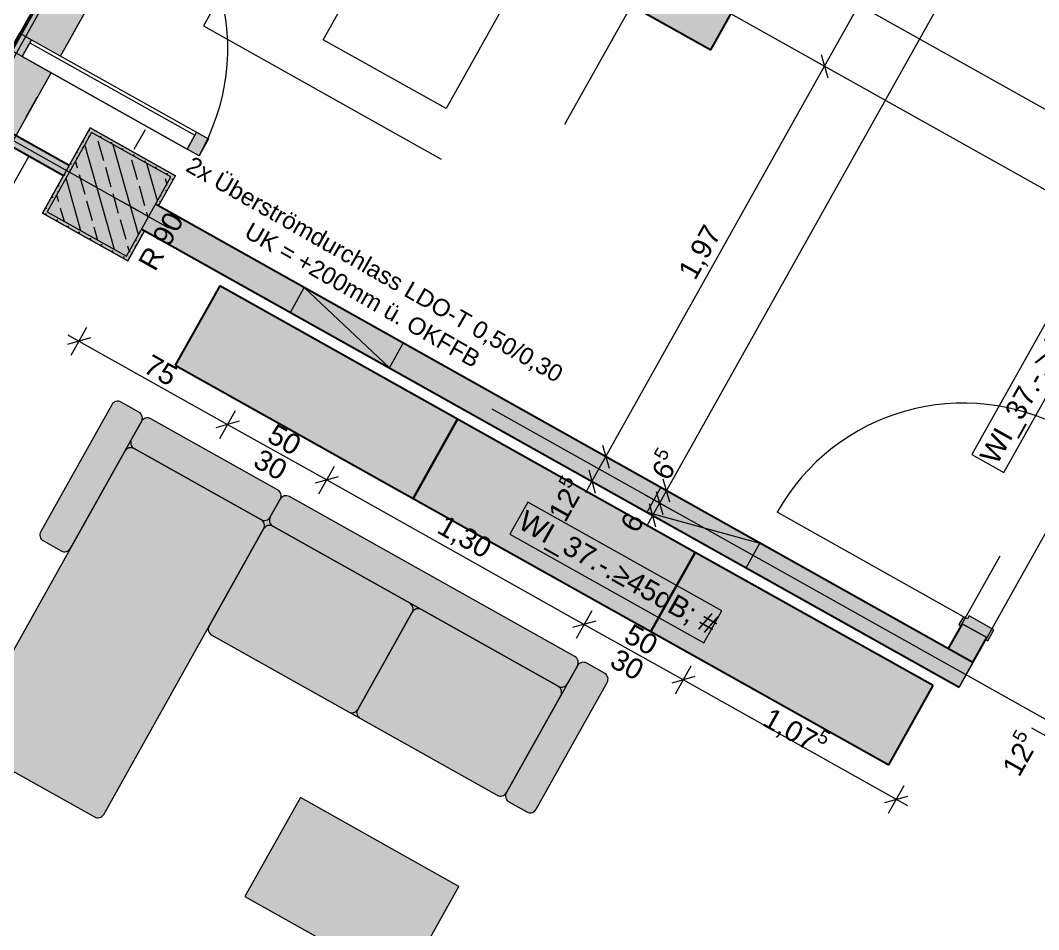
# Model space of a CAD drawing. Header units: metres. Extents: x -36 to 59, y 39 to 183.
# Drawn here: x -14.65 to -10.167, y 129.098 to 133.099 of the extents above; entities that cross this region are included whole.
import ezdxf

# ---------------------------------------------------------------- set-up
doc = ezdxf.new("R2010")
doc.units = ezdxf.units.M
doc.header["$MEASUREMENT"] = 0
for name, pattern in [('Achse', [0.0023, 0.0015, -0.0008]), ('Punktlinie', [0.0035, 0, -0.0035]), ('Strichlinie-über-Schnitt', [0.0023, 0.0008, -0.0015]), ('Strichlinie_ eng', [0.0023, 0.0015, -0.0008]), ('Strichpunktlinie', [0.006703, 0.003528, -0.001764, 0, -0.001411]), ('Wipeout_Contour', [1, 0, -1])]:
    doc.linetypes.add(name, pattern=pattern)
for name, color, linetype in [('00  Raster', 7, 'Continuous'), ('00  Raster Ausbau', 7, 'Continuous'), ('10  Decken', 7, 'Continuous'), ('10  Fassade', 7, 'Continuous'), ('10  Fassade_Deckschraffur', 7, 'Continuous'), ('10  Fassade_Schnittschraffur', 7, 'Continuous'), ('10  Stützen', 7, 'Continuous'), ('10  Stützen_Schnittschraffur', 7, 'Continuous'), ('10  Wand Massiv_Deckschraffur', 7, 'Continuous'), ('10  Wand Massiv_Fenster', 7, 'Continuous'), ('20  Möbel', 7, 'Continuous'), ('20  Möbel_Deckschraffur', 7, 'Continuous'), ('20 Wand Leichtbau MIETERAUSBAU_Fenster', 7, 'Continuous'), ('40  Bemaßung 1_ 50 AUSBAU', 7, 'Continuous'), ('40  Text Brandschutz', 7, 'Continuous'), ('40 Text Ausbau 1_50', 7, 'Continuous'), ('50  NUF - Raumstempel', 7, 'Continuous'), ('Neubau_20  Boden Aufbauten', 7, 'Continuous'), ('Neubau_20  Decke Abhangdecke', 7, 'Continuous'), ('Neubau_20  Möbel', 7, 'Continuous'), ('Neubau_20 Wand Leichtbau MIETERAUSBAU', 7, 'Continuous'), ('Neubau_20 Wand Leichtbau MIETERAUSBAU_Fenster', 7, 'Continuous'), ('Neubau_20 Wand Leichtbau MIETERAUSBAU_Schnittschraffur', 7, 'Continuous'), ('Neubau_20 Wand Leichtbau MIETERAUSBAU_Tür', 7, 'Continuous')]:
    doc.layers.add(name, color=color, linetype=linetype)
doc.styles.add('ERSTELLTER_STIL_1', font='')
doc.styles.get('ERSTELLTER_STIL_1').set_extended_font_data('Arial')

msp = doc.modelspace()

# ---------------------------------------------------------------- linework, layer by layer
at = {"layer": 'Neubau_20  Boden Aufbauten', "color": 7, "linetype": 'Continuous', "lineweight": 13, "ltscale": 1000, "flags": 128}
msp.add_lwpolyline([(-5.8407, 133.7342), (-11.8253, 137.0874), (-11.8069, 137.1201), (-12.0559, 137.2596), (-18.6544, 125.4821), (-16.3427, 124.1868), (-16.6653, 123.611), (-16.8022, 123.6878), (-20.9522, 116.2812), (-16.9374, 114.0317)], dxfattribs=at)

# ---------------------------------------------------------------- next in the draw order: wipeouts: each hides what was drawn before it
at = {"color": 254, "linetype": 'Wipeout_Contour', "lineweight": 0, "ltscale": 578.896248}
msp.add_wipeout([(1.5068, 161.8649), (-18.3925, 126.3498), (-18.2219, 126.2542), (1.6769, 161.7686)], dxfattribs=at).dxf.layer = '10  Fassade_Deckschraffur'

# ---------------------------------------------------------------- next in the draw order: wipeouts: each hides what was drawn before it
at = {"color": 254, "linetype": 'Wipeout_Contour', "lineweight": 0, "ltscale": 579.75037}
msp.add_wipeout([(1.2236, 162.0253), (-18.6764, 126.5088), (-18.6188, 126.4766), (1.2811, 161.9927)], dxfattribs=at).dxf.layer = '10  Fassade_Deckschraffur'

# ---------------------------------------------------------------- next in the draw order: wipeouts: each hides what was drawn before it
at = {"color": 254, "linetype": 'Wipeout_Contour', "lineweight": 0, "ltscale": 579.478914}
msp.add_wipeout([(-18.4602, 126.3877), (1.4393, 161.9032), (1.2811, 161.9927), (-18.6188, 126.4766)], dxfattribs=at).dxf.layer = '10  Fassade_Deckschraffur'

# ---------------------------------------------------------------- next in the draw order: wipeouts: each hides what was drawn before it
at = {"color": 254, "linetype": 'Wipeout_Contour', "lineweight": 0, "ltscale": 579.276268}
msp.add_wipeout([(1.4393, 161.9032), (-18.4602, 126.3877), (-18.4575, 126.3862), (1.4419, 161.9017)], dxfattribs=at).dxf.layer = '10  Fassade_Deckschraffur'

# ---------------------------------------------------------------- next in the draw order: wipeouts: each hides what was drawn before it
at = {"color": 254, "linetype": 'Wipeout_Contour', "lineweight": 0, "ltscale": 579.199343}
msp.add_wipeout([(1.4446, 161.9001), (-18.4548, 126.3847), (-18.4016, 126.3549), (1.4977, 161.8701)], dxfattribs=at).dxf.layer = '10  Fassade_Deckschraffur'

# ---------------------------------------------------------------- next in the draw order: wipeouts: each hides what was drawn before it
at = {"color": 254, "linetype": 'Wipeout_Contour', "lineweight": 0, "ltscale": 579.127053}
msp.add_wipeout([(-18.3972, 126.3524), (1.5021, 161.8676), (1.4977, 161.8701), (-18.4016, 126.3549)], dxfattribs=at).dxf.layer = '10  Fassade_Deckschraffur'

# ---------------------------------------------------------------- next in the draw order: wipeouts: each hides what was drawn before it
at = {"color": 254, "linetype": 'Wipeout_Contour', "lineweight": 0, "ltscale": 579.115676}
msp.add_wipeout([(1.5021, 161.8676), (-18.3972, 126.3524), (-18.3925, 126.3498), (1.5068, 161.8649)], dxfattribs=at).dxf.layer = '10  Fassade_Deckschraffur'

# ---------------------------------------------------------------- next in the draw order: hatches: boundary and pattern name
at = {"layer": '10  Wand Massiv_Deckschraffur', "linetype": 'Continuous', "lineweight": 0, "true_color": 0xffffff}
msp.add_hatch(color=7, dxfattribs=at).paths.add_polyline_path([(-18.2218, 126.2542), (1.677, 161.7686), (1.3506, 161.9533), (-18.549, 126.4375)])
at = {"layer": '20  Möbel', "linetype": 'Continuous', "lineweight": 0, "true_color": 0xffffff}
for points in [[(-14.5604, 130.8493, 0.414214), (-14.5489, 130.8085), (-14.4704, 130.7645, 0.414214), (-14.4295, 130.776), (-14.1167, 131.3344, 0.414214), (-14.1282, 131.3752), (-14.2067, 131.4192, 0.414214), (-14.2476, 131.4077)], [(-14.1754, 131.2297), (-13.5647, 130.8875), (-13.506, 130.9922, 0.414214), (-13.5175, 131.033), (-14.0759, 131.3459, 0.414214), (-14.1167, 131.3344)], [(-14.8939, 129.9473, 0.414214), (-14.8824, 129.9064), (-14.3241, 129.5936, 0.414214), (-14.2832, 129.6051), (-13.5647, 130.8875), (-14.1754, 131.2297)], [(-13.5647, 130.8875), (-12.2561, 130.1543), (-12.1974, 130.259, 0.414214), (-12.2089, 130.2998), (-13.4652, 131.0037, 0.414214), (-13.506, 130.9922)], [(-13.8189, 130.4339, 0.414214), (-13.8074, 130.393), (-12.5511, 129.6892, 0.414214), (-12.5103, 129.7007), (-12.2561, 130.1543), (-13.5647, 130.8875)], [(-12.5103, 129.7007, 0.414214), (-12.4988, 129.6598), (-12.4203, 129.6158, 0.414214), (-12.3794, 129.6273), (-12.0666, 130.1857, 0.414214), (-12.0781, 130.2265), (-12.1566, 130.2705, 0.414214), (-12.1974, 130.259)]]:
    msp.add_hatch(color=7, dxfattribs=at).paths.add_polyline_path(points)
at = {"layer": '20  Möbel_Deckschraffur', "linetype": 'Continuous', "lineweight": 0, "true_color": 0xffffff}
for points in [[(-11.6107, 132.9696), (-10.8286, 134.3654), (-11.1776, 134.5609), (-11.9597, 133.1651)], [(-13.9678, 131.5822), (-12.921, 130.9956), (-12.7254, 131.3446), (-13.7723, 131.9311)], [(-12.921, 130.9956), (-11.8741, 130.4091), (-11.6786, 130.758), (-12.7254, 131.3446)], [(-11.8741, 130.4091), (-10.8272, 129.8225), (-10.6317, 130.1715), (-11.6786, 130.758)], [(-12.7189, 129.2883), (-13.4168, 129.6794), (-13.6612, 129.2432), (-12.9633, 128.8521)]]:
    msp.add_hatch(color=7, dxfattribs=at).paths.add_polyline_path(points)
at = {"layer": 'Neubau_20 Wand Leichtbau MIETERAUSBAU_Schnittschraffur', "linetype": 'Continuous', "lineweight": 18}
for points in [[(-14.1159, 132.1809), (-10.5172, 130.1646), (-10.4561, 130.2737), (-14.0548, 132.29)], [(-10.5651, 130.3348), (-10.4561, 130.2737), (-10.395, 130.3827), (-10.504, 130.4438)]]:
    msp.add_hatch(color=9, dxfattribs=at).paths.add_polyline_path(points)
at = {"layer": 'Neubau_20 Wand Leichtbau MIETERAUSBAU_Schnittschraffur', "linetype": 'Continuous', "lineweight": 0, "true_color": 0xffffff}
msp.add_hatch(color=7, dxfattribs=at).paths.add_polyline_path([(-10.3643, 130.4171), (-10.4733, 130.4782), (-10.4807, 130.4651), (-10.4981, 130.4749), (-10.5177, 130.44), (-10.5089, 130.4351), (-10.504, 130.4438), (-10.395, 130.3827), (-10.3999, 130.374), (-10.3912, 130.3691)])

# ---------------------------------------------------------------- next in the draw order: linework, layer by layer
at = {"layer": '10  Decken', "color": 7, "linetype": 'Punktlinie', "lineweight": 13, "ltscale": 1000, "flags": 128}
msp.add_lwpolyline([(1.6639, 161.776), (-18.7726, 125.3019), (-16.6353, 124.1043), (-21.0101, 116.2964), (-22.973, 117.3962), (-23.0952, 117.1781), (-10.2099, 109.9585), (-9.9704, 110.3859), (-3.4571, 122.0106), (-0.8442, 120.5466), (0.5391, 119.7715)], dxfattribs=at)
at = {"layer": '10  Fassade', "color": 7, "linetype": 'Strichpunktlinie', "lineweight": 13, "ltscale": 1000}
msp.add_line((-18.3745, 126.3397), (1.5247, 161.8548), dxfattribs=at)
at = {"layer": '10  Fassade', "color": 7, "linetype": 'Continuous', "lineweight": 18, "ltscale": 1000, "flags": 128}
for points in [[(-18.4016, 126.3549), (1.4977, 161.8701)], [(-18.3972, 126.3524), (1.5021, 161.8676)], [(-18.3925, 126.3498), (1.5068, 161.8649)], [(-18.2219, 126.2542), (1.6769, 161.7686)]]:
    msp.add_lwpolyline(points, dxfattribs=at)
at = {"layer": '10  Fassade', "color": 7, "linetype": 'Strichlinie_ eng', "lineweight": 18, "ltscale": 1000, "flags": 128}
msp.add_lwpolyline([(1.4986, 161.8696), (1.1307, 161.213), (0.9755, 160.9361), (0.5297, 160.1404), (0.3156, 159.7583), (-0.189, 158.8576), (-0.3442, 158.5806), (-0.79, 157.785), (-1.0041, 157.4029), (-1.5088, 156.5021), (-1.664, 156.2251), (-2.1098, 155.4295), (-2.3239, 155.0474), (-2.8286, 154.1467), (-2.9838, 153.8697), (-3.4296, 153.074), (-3.6437, 152.6919), (-4.1484, 151.7912), (-4.3036, 151.5142), (-4.7494, 150.7186), (-4.9634, 150.3365), (-5.4681, 149.4357), (-5.6233, 149.1587), (-6.0691, 148.3631), (-6.2832, 147.981), (-6.7879, 147.0803), (-6.9431, 146.8033), (-7.3889, 146.0077), (-7.603, 145.6255), (-8.1077, 144.7248), (-8.2629, 144.4478), (-8.7087, 143.6522), (-8.9228, 143.2701), (-9.4275, 142.3693), (-9.5827, 142.0924), (-10.0284, 141.2967), (-10.2425, 140.9146), (-10.7472, 140.0139), (-10.9024, 139.7369), (-11.3482, 138.9413), (-11.5623, 138.5592), (-12.067, 137.6584), (-12.2222, 137.3814), (-12.668, 136.5858), (-12.8821, 136.2037), (-13.3868, 135.303), (-13.542, 135.026), (-13.9878, 134.2303), (-14.2019, 133.8482), (-14.7065, 132.9475), (-14.8617, 132.6705), (-15.3075, 131.8749), (-15.5216, 131.4928), (-16.0263, 130.592), (-16.1815, 130.315), (-16.6273, 129.5194), (-16.8414, 129.1373), (-17.3461, 128.2366), (-17.5013, 127.9596), (-17.9471, 127.164), (-18.4007, 126.3544)], dxfattribs=at)
at = {"layer": '10  Wand Massiv_Fenster', "color": 7, "linetype": 'Continuous', "lineweight": 13, "ltscale": 1000}
msp.add_line((1.677, 161.7686), (-18.2218, 126.2542), dxfattribs=at)
at = {"layer": '20  Möbel', "color": 7, "linetype": 'Continuous', "lineweight": 25, "ltscale": 1000}
for p, q in [((-11.6107, 132.9696), (-10.8286, 134.3654)), ((-11.9597, 133.1651), (-11.6107, 132.9696)), ((-13.7723, 131.9311), (-13.9678, 131.5822)), ((-12.7254, 131.3446), (-13.7723, 131.9311)), ((-13.9678, 131.5822), (-12.921, 130.9956)), ((-12.7254, 131.3446), (-12.921, 130.9956)), ((-12.921, 130.9956), (-12.7254, 131.3446)), ((-11.6786, 130.758), (-12.7254, 131.3446)), ((-12.921, 130.9956), (-11.8741, 130.4091)), ((-11.8741, 130.4091), (-11.6786, 130.758)), ((-11.6786, 130.758), (-11.8741, 130.4091)), ((-10.6317, 130.1715), (-11.6786, 130.758)), ((-11.8741, 130.4091), (-10.8272, 129.8225)), ((-10.8272, 129.8225), (-10.6317, 130.1715))]:
    msp.add_line(p, q, dxfattribs=at)
at = {"layer": '20  Möbel', "color": 7, "linetype": 'Continuous', "lineweight": 13, "ltscale": 1000}
for p, q in [((-14.2476, 131.4077), (-14.5604, 130.8493)), ((-14.1282, 131.3752), (-14.2067, 131.4192)), ((-14.4295, 130.776), (-14.1167, 131.3344)), ((-14.1167, 131.3344), (-14.1607, 131.2558)), ((-13.5175, 131.033), (-14.0759, 131.3459)), ((-14.19, 131.2035), (-14.8939, 129.9473)), ((-13.5909, 130.9022), (-14.1492, 131.215)), ((-14.1492, 131.215), (-13.5909, 130.9022)), ((-12.2089, 130.2998), (-13.4652, 131.0037)), ((-13.55, 130.9137), (-13.506, 130.9922)), ((-13.506, 130.9922), (-13.55, 130.9137)), ((-14.2832, 129.6051), (-13.5793, 130.8613)), ((-13.5793, 130.8613), (-13.8189, 130.4339)), ((-13.5793, 130.8613), (-13.8189, 130.4339)), ((-12.9366, 130.5356), (-13.5385, 130.8728)), ((-12.2823, 130.169), (-13.5385, 130.8728)), ((-13.5385, 130.8728), (-12.2823, 130.169)), ((-14.5489, 130.8085), (-14.4704, 130.7645)), ((-12.2823, 130.169), (-12.8842, 130.5062)), ((-13.1646, 130.0673), (-12.9251, 130.4947)), ((-12.9251, 130.4947), (-13.1646, 130.0673)), ((-13.8074, 130.393), (-13.2054, 130.0558)), ((-13.8074, 130.393), (-12.5511, 129.6892)), ((-12.1974, 130.259), (-12.5103, 129.7007)), ((-12.2414, 130.1805), (-12.1974, 130.259)), ((-12.0781, 130.2265), (-12.1566, 130.2705)), ((-12.3794, 129.6273), (-12.0666, 130.1857)), ((-12.5103, 129.7007), (-12.2708, 130.1281)), ((-12.5103, 129.7007), (-12.2708, 130.1281)), ((-13.1531, 130.0264), (-12.5511, 129.6892)), ((-14.8824, 129.9064), (-14.3241, 129.5936)), ((-12.4988, 129.6598), (-12.4203, 129.6158))]:
    msp.add_line(p, q, dxfattribs=at)
at = {"layer": '20  Möbel', "color": 253, "linetype": 'Strichlinie_ eng', "lineweight": 18, "ltscale": 1000, "true_color": 0x9f9f9f, "flags": 128}
msp.add_lwpolyline([(-11.9597, 133.1651), (-13.3555, 133.9472), (-13.8443, 133.0748), (-12.4485, 132.2927)], close=True, dxfattribs=at)
at = {"layer": '20  Möbel', "color": 7, "linetype": 'Continuous', "lineweight": 13, "ltscale": 1000, "flags": 128}
msp.add_lwpolyline([(-12.7189, 129.2883), (-13.4168, 129.6794), (-13.6612, 129.2432), (-12.9633, 128.8521)], close=True, dxfattribs=at)
at = {"layer": '20  Möbel', "color": 7, "linetype": 'Continuous', "lineweight": 13, "ltscale": 1000}
for centre, start, end in [((-14.2214, 131.393), 60.738, 150.738), ((-14.1429, 131.349), 330.738, 60.738), ((-14.0905, 131.3197), 60.738, 150.738), ((-14.1345, 131.2412), 150.738, 240.738), ((-14.1639, 131.1888), 60.738, 150.738), ((-13.5322, 131.0069), 330.738, 60.738), ((-13.4799, 130.9775), 60.738, 150.738), ((-13.5762, 130.9283), 240.738, 330.738), ((-13.5238, 130.899), 150.738, 240.738), ((-13.6055, 130.876), 330.738, 60.738), ((-13.5532, 130.8467), 60.738, 150.738), ((-13.5532, 130.8467), 60.738, 150.738), ((-14.5342, 130.8347), 150.738, 240.738), ((-14.4557, 130.7907), 240.738, 330.738), ((-12.9512, 130.5094), 330.738, 60.738), ((-12.8989, 130.4801), 60.738, 150.738), ((-13.7927, 130.4192), 150.738, 240.738), ((-13.7927, 130.4192), 150.738, 240.738), ((-12.2236, 130.2737), 330.738, 60.738), ((-12.1713, 130.2443), 60.738, 150.738), ((-12.0928, 130.2003), 330.738, 60.738), ((-12.2676, 130.1951), 240.738, 330.738), ((-12.2969, 130.1428), 330.738, 60.738), ((-12.2969, 130.1428), 330.738, 60.738), ((-13.1907, 130.0819), 240.738, 330.738), ((-13.1384, 130.0526), 150.738, 240.738), ((-12.5364, 129.7153), 240.738, 330.738), ((-12.5364, 129.7153), 240.738, 330.738), ((-12.4841, 129.686), 150.738, 240.738), ((-12.4056, 129.642), 240.738, 330.738), ((-14.3094, 129.6198), 240.738, 330.738)]:
    msp.add_arc(centre, 0.03, start, end, dxfattribs=at)
at = {"layer": '40  Bemaßung 1_ 50 AUSBAU', "color": 7, "linetype": 'Continuous', "lineweight": 13, "ltscale": 1000}
for p, q in [((-11.1096, 132.8974), (-9.4939, 135.7811)), ((-9.2268, 135.6315), (-11.8053, 131.0296)), ((-13.1152, 134.3761), (-9.4511, 132.3231)), ((-11.0483, 132.863), (-11.171, 132.9318)), ((-11.124, 132.9485), (-11.0953, 132.8464)), ((-12.0723, 131.1792), (-11.1096, 132.8974)), ((-14.4412, 131.7153), (-14.3922, 131.6878)), ((-14.4265, 131.6265), (-14.3578, 131.7492)), ((-14.3411, 131.7022), (-14.4432, 131.6734)), ((-14.3922, 131.6878), (-13.7377, 131.3211)), ((-13.7721, 131.2598), (-13.7034, 131.3825)), ((-13.6867, 131.3355), (-13.7888, 131.3068)), ((-13.7377, 131.3211), (-13.3015, 131.0767)), ((-12.0867, 131.2303), (-12.0579, 131.1282)), ((-12.011, 131.1449), (-12.1337, 131.2136)), ((-12.1334, 131.0702), (-12.0723, 131.1792)), ((-13.3359, 131.0154), (-13.2672, 131.1381)), ((-13.2505, 131.0911), (-13.3526, 131.0624)), ((-12.0721, 131.0358), (-12.1948, 131.1046)), ((-12.1478, 131.1212), (-12.119, 131.0191)), ((-13.3015, 131.0767), (-12.1674, 130.4413)), ((-12.1609, 131.0211), (-12.1334, 131.0702)), ((-11.8666, 131.064), (-11.7439, 130.9952)), ((-11.7909, 130.9786), (-11.8197, 131.0806)), ((-11.8972, 131.0094), (-11.7745, 130.9407)), ((-11.8502, 131.0261), (-11.8214, 130.924)), ((-11.8053, 131.0296), (-11.8358, 130.9751)), ((-11.9277, 130.9549), (-11.805, 130.8862)), ((-11.852, 130.8695), (-11.8808, 130.9716)), ((-11.8358, 130.9751), (-11.8664, 130.9206)), ((-11.8664, 130.9206), (-11.8939, 130.8715)), ((-12.2018, 130.38), (-12.1331, 130.5026)), ((-12.1164, 130.4557), (-12.2185, 130.4269)), ((-12.1674, 130.4413), (-11.7312, 130.1969)), ((-11.7656, 130.1356), (-11.6969, 130.2582)), ((-11.6802, 130.2113), (-11.7823, 130.1825)), ((-11.7312, 130.1969), (-10.7935, 129.6715)), ((-10.0737, 129.9161), (-10.1964, 129.9848)), ((-10.8279, 129.6101), (-10.7591, 129.7328)), ((-10.8445, 129.6571), (-10.7425, 129.6859)), ((-10.7935, 129.6715), (-10.7444, 129.644))]:
    msp.add_line(p, q, dxfattribs=at)
at = {"layer": '40 Text Ausbau 1_50', "color": 7, "linetype": 'Continuous', "lineweight": 13, "ltscale": 1000}
for p, q in [((-9.9831, 132.042), (-10.4615, 131.1882)), ((-10.3206, 131.1093), (-9.8423, 131.9631)), ((-10.4615, 131.1882), (-10.3206, 131.1093)), ((-12.4155, 130.9788), (-12.4944, 130.838)), ((-11.5617, 130.5004), (-12.4155, 130.9788)), ((-12.4944, 130.838), (-11.6407, 130.3596)), ((-11.6407, 130.3596), (-11.5617, 130.5004))]:
    msp.add_line(p, q, dxfattribs=at)
at = {"layer": 'Neubau_20  Decke Abhangdecke', "color": 7, "linetype": 'Strichlinie-über-Schnitt', "lineweight": 13, "ltscale": 1000, "flags": 128}
msp.add_lwpolyline([(-14.5878, 132.5457), (-14.4351, 132.4601), (-14.3423, 132.6259), (-13.9671, 132.4157), (-14.0417, 132.2827), (-10.5651, 130.3348), (-7.9867, 134.9366), (-11.4632, 136.8845), (-11.5378, 136.7515), (-11.9129, 136.9617), (-11.82, 137.1274), (-11.9727, 137.213)], close=True, dxfattribs=at)
at = {"layer": 'Neubau_20  Decke Abhangdecke', "color": 7, "linetype": 'Continuous', "lineweight": 13, "ltscale": 1000, "flags": 128}
msp.add_lwpolyline([(-18.5789, 125.4226), (-16.3631, 124.1811), (-16.3557, 124.1941), (-12.4212, 121.9896), (-7.1238, 131.4442), (-9.1608, 132.5855), (-10.5172, 130.1646), (-14.1028, 132.1736), (-14.1773, 132.0406), (-14.5524, 132.2508), (-14.4596, 132.4165), (-14.6122, 132.5021)], close=True, dxfattribs=at)
at = {"layer": 'Neubau_20  Möbel', "color": 7, "linetype": 'Continuous', "lineweight": 13, "ltscale": 1000, "flags": 128}
msp.add_lwpolyline([(-13.0282, 133.5288), (-12.4874, 133.2257), (-12.7757, 132.711), (-13.3166, 133.0141)], close=True, dxfattribs=at)
at = {"layer": 'Neubau_20 Wand Leichtbau MIETERAUSBAU', "color": 7, "linetype": 'Continuous', "lineweight": 13, "ltscale": 1000}
msp.add_line((-10.395, 130.3827), (-10.504, 130.4438), dxfattribs=at)
at = {"layer": 'Neubau_20 Wand Leichtbau MIETERAUSBAU', "color": 7, "linetype": 'Continuous', "lineweight": 25, "ltscale": 1000, "flags": 128}
for points in [[(-10.4561, 130.2737), (-14.0548, 132.29)], [(-14.1159, 132.1809), (-10.5172, 130.1646)], [(-10.504, 130.4438), (-10.5651, 130.3348)], [(-10.4561, 130.2737), (-10.395, 130.3827)]]:
    msp.add_lwpolyline(points, dxfattribs=at)
at = {"layer": 'Neubau_20 Wand Leichtbau MIETERAUSBAU', "color": 7, "linetype": 'Continuous', "lineweight": 13, "ltscale": 1000, "flags": 128}
for points in [[(-10.4561, 130.2737), (-10.5651, 130.3348)], [(-10.5172, 130.1646), (-10.4561, 130.2737)]]:
    msp.add_lwpolyline(points, dxfattribs=at)
at = {"layer": 'Neubau_20 Wand Leichtbau MIETERAUSBAU_Fenster', "color": 7, "linetype": 'Continuous', "lineweight": 18, "ltscale": 1000}
for p, q in [((-13.4614, 131.8143), (-13.4003, 131.9233)), ((-13.0252, 131.5699), (-13.4003, 131.9233)), ((-13.0252, 131.5699), (-12.9641, 131.6789)), ((-11.8911, 130.9344), (-11.83, 131.0435)), ((-11.8911, 130.9344), (-11.3938, 130.7991)), ((-11.4549, 130.69), (-11.3938, 130.7991))]:
    msp.add_line(p, q, dxfattribs=at)
at = {"layer": 'Neubau_20 Wand Leichtbau MIETERAUSBAU_Tür', "color": 7, "linetype": 'Continuous', "lineweight": 18, "ltscale": 1000}
for p, q in [((-10.4981, 130.4749), (-11.3182, 130.9343)), ((-10.4981, 130.4749), (-10.5177, 130.44)), ((-10.4807, 130.4651), (-10.4981, 130.4749)), ((-10.4733, 130.4782), (-10.4807, 130.4651)), ((-10.3643, 130.4171), (-10.4733, 130.4782)), ((-10.5177, 130.44), (-10.5089, 130.4351)), ((-10.5089, 130.4351), (-10.504, 130.4438)), ((-10.504, 130.4438), (-10.395, 130.3827)), ((-10.3912, 130.3691), (-10.3643, 130.4171)), ((-10.395, 130.3827), (-10.3999, 130.374)), ((-10.3999, 130.374), (-10.3912, 130.3691))]:
    msp.add_line(p, q, dxfattribs=at)
at = {"layer": 'Neubau_20 Wand Leichtbau MIETERAUSBAU_Tür', "color": 7, "linetype": 'Continuous', "lineweight": 13, "ltscale": 1000}
msp.add_line((-10.395, 130.3827), (-10.504, 130.4438), dxfattribs=at)
msp.add_line((-10.395, 130.3827), (-10.504, 130.4438), dxfattribs=at)
msp.add_arc((-10.4981, 130.4749), 0.94, 60.7385, 150.7385, dxfattribs=at)

# ---------------------------------------------------------------- next in the draw order: texts
at = {"layer": '20 Wand Leichtbau MIETERAUSBAU_Fenster', "color": 7, "linetype": 'Continuous', "lineweight": 18, "char_height": 0.075, "attachment_point": 6, "rotation": 330.2238, "style": 'ERSTELLTER_STIL_1'}
for s, insert in [('\\A1;{\\pqr;\\fArial|b0|i0|c0|p38;2x Überströmdurchlass LDO-T 0,50/0,30}', (-12.2745, 131.529)), ('\\A1;{\\pqr;\\fArial|b0|i0|c0|p38;UK = +200mm ü. OKFFB}', (-12.6357, 131.5998))]:
    msp.add_mtext(s, dxfattribs=dict(at, insert=insert))
at = {"layer": '40  Bemaßung 1_ 50 AUSBAU', "color": 7, "linetype": 'Continuous', "lineweight": 13, "char_height": 0.09, "attachment_point": 7, "style": 'ERSTELLTER_STIL_1'}
for s, insert, width, rotation in [('\\A1;{\\pql;\\fArial|b0|i0|c0|p38;1,97}', (-11.6652, 131.9427), 0.239452, 60.738), ('\\A1;{\\pql;\\fArial|b0|i0|c0|p38;75}', (-14.1157, 131.5536), 0.136595, 330.738), ('\\A1;{\\pql;\\fArial|b0|i0|c0|p38;50}', (-13.5704, 131.248), 0.136595, 330.738), ('\\A1;{\\pql;\\fArial|b0|i0|c0|p38;30}', (-13.632, 131.1381), 0.136595, 330.738), ('\\A1;{\\pql;\\fArial|b0|i0|c0|p38;1,30}', (-12.8301, 130.8332), 0.239452, 330.738), ('\\A1;{\\pql;\\fArial|b0|i0|c0|p38;6}', (-11.9338, 130.8371), 0.068297, 60.738), ('\\A1;{\\pql;\\fArial|b0|i0|c0|p38;50}', (-12.0001, 130.3682), 0.136595, 330.738), ('\\A1;{\\pql;\\fArial|b0|i0|c0|p38;30}', (-12.0617, 130.2583), 0.136595, 330.738)]:
    msp.add_mtext(s, dxfattribs=dict(at, insert=insert, width=width, rotation=rotation))
for s, insert, rotation in [('\\A1;{\\pql;\\fArial|b0|i0|c0|p38;6\\fArial|b0|i0|c0|p38;\\A1{\\H.66x;\\S5^  ;}}', (-11.7744, 131.0553), 60.738), ('\\A1;{\\pql;\\fArial|b0|i0|c0|p38;12\\fArial|b0|i0|c0|p38;\\A1{\\H.66x;\\S5^  ;}}', (-12.2285, 130.8722), 60.738), ('\\A1;{\\pql;\\fArial|b0|i0|c0|p38;1,07\\fArial|b0|i0|c0|p38;\\A1{\\H.66x;\\S5^  ;}}', (-11.4013, 129.9773), 330.738), ('\\A1;{\\pql;\\fArial|b0|i0|c0|p38;12\\fArial|b0|i0|c0|p38;\\A1{\\H.66x;\\S5^  ;}}', (-10.2301, 129.7525), 60.738)]:
    msp.add_mtext(s, dxfattribs=dict(at, insert=insert, rotation=rotation))
at = {"layer": '40  Text Brandschutz', "color": 7, "linetype": 'Continuous', "lineweight": 13, "insert": (-14.1352, 132.0337), "char_height": 0.09, "attachment_point": 1, "rotation": 60.738, "style": 'ERSTELLTER_STIL_1'}
msp.add_mtext('\\A1;{\\pql;\\pt0,1;\\fArial|b0|i0|c0|p38;R 90\\fArial|b0|i0|c0|p38;\\fArial|b0|i0|c0|p38;\\fArial|b0|i0|c0|p38;\\fArial|b0|i0|c0|p38;\\fArial|b0|i0|c0|p38;\\fArial|b0|i0|c0|p38;\\fArial|b0|i0|c0|p38;\\fArial|b0|i0|c0|p38;\\fArial|b0|i0|c0|p38;\\fArial|b0|i0|c0|p38;\\fArial|b0|i0|c0|p38;\\fArial|b0|i0|c0|p38;\\fArial|b0|i0|c0|p38;\\fArial|b0|i0|c0|p38;\\fArial|b0|i0|c0|p38;\\fArial|b0|i0|c0|p38;\\fArial|b0|i0|c0|p38;\\fArial|b0|i0|c0|p38;\\fArial|b0|i0|c0|p38;\\fArial|b0|i0|c0|p38;\\fArial|b0|i0|c0|p38;\\fArial|b0|i0|c0|p38;\\fArial|b0|i0|c0|p38;\\fArial|b0|i0|c0|p38;\\fArial|b0|i0|c0|p38;\\fArial|b0|i0|c0|p38;\\fArial|b0|i0|c0|p38;\\fArial|b0|i0|c0|p38;\\fArial|b0|i0|c0|p38;\\fArial|b0|i0|c0|p38;\\fArial|b0|i0|c0|p38;\\fArial|b0|i0|c0|p38;\\fArial|b0|i0|c0|p38;\\fArial|b0|i0|c0|p38;\\fArial|b0|i0|c0|p38;\\fArial|b0|i0|c0|p38;\\fArial|b0|i0|c0|p38;\\fArial|b0|i0|c0|p38;\\fArial|b0|i0|c0|p38;\\fArial|b0|i0|c0|p38;\\fArial|b0|i0|c0|p38;\\fArial|b0|i0|c0|p38;\\fArial|b0|i0|c0|p38;\\fArial|b0|i0|c0|p38;\\fArial|b0|i0|c0|p38;\\fArial|b0|i0|c0|p38;\\fArial|b0|i0|c0|p38;}', dxfattribs=at)
at = {"layer": '40 Text Ausbau 1_50', "color": 7, "linetype": 'Continuous', "lineweight": 13, "char_height": 0.09, "attachment_point": 1, "style": 'ERSTELLTER_STIL_1'}
for insert, rotation in [((-10.4299, 131.182), 60.7385), ((-12.4217, 130.9472), 330.738)]:
    msp.add_mtext('\\A1;{\\pql;\\fArial|b0|i0|c0|p38;WI_37.-.≥45dB\\fArial|b0|i0|c0|p38;; #}', dxfattribs=dict(at, insert=insert, rotation=rotation))

# ---------------------------------------------------------------- next in the draw order: wipeouts: each hides what was drawn before it
at = {"color": 254, "linetype": 'Wipeout_Contour', "lineweight": 0, "ltscale": 536.788155}
msp.add_wipeout([(-14.7551, 133.0143), (-14.6897, 132.9776), (-14.2239, 133.809), (-14.2893, 133.8456)], dxfattribs=at).dxf.layer = '10  Fassade_Deckschraffur'

# ---------------------------------------------------------------- next in the draw order: linework, layer by layer
at = {"layer": '10  Fassade', "color": 7, "linetype": 'Continuous', "lineweight": 18, "ltscale": 1000, "flags": 128}
msp.add_lwpolyline([(-14.2239, 133.809), (-14.6897, 132.9776)], dxfattribs=at)

# ---------------------------------------------------------------- next in the draw order: wipeouts: each hides what was drawn before it
at = {"color": 254, "linetype": 'Wipeout_Contour', "lineweight": 0, "ltscale": 534.152631}
msp.add_wipeout([(-14.6006, 133.0139), (-14.6421, 132.9397), (-13.9158, 132.5327), (-13.8742, 132.6069)], dxfattribs=at).dxf.layer = '10  Fassade_Schnittschraffur'

# ---------------------------------------------------------------- next in the draw order: hatches: boundary and pattern name
at = {"layer": '10  Fassade_Schnittschraffur', "linetype": 'Continuous', "lineweight": 0, "true_color": 0xffffff}
for points in [[(-14.6529, 133.0432), (-14.6945, 132.969), (-14.6421, 132.9397), (-14.6006, 133.0139)], [(-13.8742, 132.6069), (-13.9158, 132.5327), (-13.8634, 132.5034), (-13.8219, 132.5776)]]:
    msp.add_hatch(color=7, dxfattribs=at).paths.add_polyline_path(points)
at = {"layer": '10  Stützen_Schnittschraffur', "linetype": 'Continuous', "lineweight": 0, "true_color": 0xffffff}
for points in [[(-14.3423, 132.6259), (-14.5524, 132.2508), (-14.1773, 132.0406), (-14.1028, 132.1736), (-14.1159, 132.1809), (-14.1831, 132.061), (-14.532, 132.2565), (-14.3365, 132.6055), (-13.9876, 132.41), (-14.0548, 132.29), (-14.0417, 132.2827), (-13.9671, 132.4157)], [(-14.1831, 132.061), (-13.9876, 132.41), (-14.3365, 132.6055), (-14.532, 132.2565)]]:
    msp.add_hatch(color=7, dxfattribs=at).paths.add_polyline_path(points)
at = {"layer": '10  Stützen_Schnittschraffur', "linetype": 'Continuous', "lineweight": 13, "true_color": 0x000100}
h = msp.add_hatch(dxfattribs=at)
h.set_pattern_fill('Gips_0002', color=98, style=0, pattern_type=2)
h.set_pattern_definition([(87.605446, (0, 0), (-0.02497817, 0.001044517), [0, -0.025])])
h.paths.add_polyline_path([(-14.3423, 132.6259), (-14.5524, 132.2508), (-14.1773, 132.0406), (-14.1028, 132.1736), (-14.1159, 132.1809), (-14.1831, 132.061), (-14.532, 132.2565), (-14.3365, 132.6055), (-13.9876, 132.41), (-14.0548, 132.29), (-14.0417, 132.2827), (-13.9671, 132.4157)])
h = msp.add_hatch(dxfattribs=at)
h.set_pattern_fill('Beton__Stahlbeton_0002', color=98, style=0, pattern_type=2)
h.set_pattern_definition([(285.738, (-14.53203, 132.25652), (0.115501, 0.032549), []), (285.738, (-14.58978, 132.24024), (0.115501, 0.032549), [0.09, -0.03])])
h.paths.add_polyline_path([(-14.1831, 132.061), (-13.9876, 132.41), (-14.3365, 132.6055), (-14.532, 132.2565)])
at = {"layer": 'Neubau_20 Wand Leichtbau MIETERAUSBAU_Schnittschraffur', "linetype": 'Continuous', "lineweight": 18}
msp.add_hatch(color=9, dxfattribs=at).paths.add_polyline_path([(-14.8748, 132.6492), (-14.4596, 132.4165), (-14.4351, 132.4601), (-14.8504, 132.6928)])

# ---------------------------------------------------------------- next in the draw order: linework, layer by layer
at = {"layer": '10  Fassade', "color": 7, "linetype": 'Continuous', "lineweight": 18, "ltscale": 1000}
for p, q in [((-14.6006, 133.0139), (-13.8742, 132.6069)), ((-14.6079, 133.0008), (-13.8816, 132.5938)), ((-14.6421, 132.9397), (-13.9158, 132.5327))]:
    msp.add_line(p, q, dxfattribs=at)
at = {"layer": '10  Fassade', "color": 7, "linetype": 'Continuous', "lineweight": 18, "ltscale": 1000, "flags": 128}
for points in [[(-14.6529, 133.0432), (-14.6006, 133.0139), (-14.6421, 132.9397), (-14.6945, 132.969)], [(-14.6006, 133.0139), (-13.8742, 132.6069), (-13.9158, 132.5327), (-14.6421, 132.9397)], [(-13.8742, 132.6069), (-13.8219, 132.5776), (-13.8634, 132.5034), (-13.9158, 132.5327)]]:
    msp.add_lwpolyline(points, close=True, dxfattribs=at)
at = {"layer": '10  Fassade', "color": 7, "linetype": 'Continuous', "lineweight": 13, "ltscale": 1000}
msp.add_arc((-14.6896, 132.9778), 0.9526, 330.1365, 60.738, dxfattribs=at)
at = {"layer": '10  Stützen', "color": 7, "linetype": 'Continuous', "lineweight": 13, "ltscale": 1000, "flags": 128}
msp.add_lwpolyline([(-14.0417, 132.2827), (-13.9671, 132.4157), (-14.3423, 132.6259), (-14.5524, 132.2508), (-14.1773, 132.0406), (-14.1028, 132.1736)], dxfattribs=at)
msp.add_lwpolyline([(-14.1831, 132.061), (-13.9876, 132.41), (-14.3365, 132.6055), (-14.532, 132.2565)], close=True, dxfattribs=at)
at = {"layer": '50  NUF - Raumstempel', "color": 7, "linetype": 'Punktlinie', "lineweight": 13, "ltscale": 1000, "flags": 128}
msp.add_lwpolyline([(-10.0359, 110.1647), (-20.9522, 116.2812), (-16.4992, 124.2287), (-18.674, 125.4472), (-12.0678, 137.2376), (-11.8323, 137.1056), (-11.9129, 136.9617), (-11.5378, 136.7515), (-11.4571, 136.8954), (-6.3493, 134.0335), (-6.4299, 133.8895), (-6.0548, 133.6794), (-5.9741, 133.8233), (-5.8127, 133.7329), (-8.4694, 128.9914), (-4.7748, 126.9213), (-5.4078, 125.7916), (-2.4722, 124.1468), (-3.7407, 121.8829), (-3.5348, 121.7676)], close=True, dxfattribs=at)
at = {"layer": 'Neubau_20 Wand Leichtbau MIETERAUSBAU', "color": 7, "linetype": 'Continuous', "lineweight": 25, "ltscale": 1000, "flags": 128}
for points in [[(-14.4351, 132.4601), (-14.8504, 132.6928)], [(-14.8748, 132.6492), (-14.4596, 132.4165)]]:
    msp.add_lwpolyline(points, dxfattribs=at)

# ---------------------------------------------------------------- next in the draw order: wipeouts: each hides what was drawn before it
at = {"color": 254, "linetype": 'Wipeout_Contour', "lineweight": 0, "ltscale": 534.755815}
msp.add_wipeout([(-14.48, 133.9983), (-14.4835, 134.0003), (-15.7984, 131.6535), (-15.7949, 131.6516)], dxfattribs=at).dxf.layer = '10  Fassade_Deckschraffur'

# ---------------------------------------------------------------- next in the draw order: linework, layer by layer
at = {"layer": '00  Raster', "color": 7, "linetype": 'Strichpunktlinie', "lineweight": 13, "ltscale": 1000}
for p, q in [((-23.386, 116.0453), (2.099, 161.5296)), ((3.3757, 124.7812), (-16.3199, 135.8167)), ((2.3745, 123.013), (-17.3132, 134.044))]:
    msp.add_line(p, q, dxfattribs=at)
at = {"layer": '00  Raster Ausbau', "color": 251, "linetype": 'Achse', "lineweight": 18, "ltscale": 1000, "true_color": 0x5f5f5f}
msp.add_line((-14.8705, 132.6754), (-13.9981, 132.1866), dxfattribs=at)

doc.saveas('drawing.dxf')
